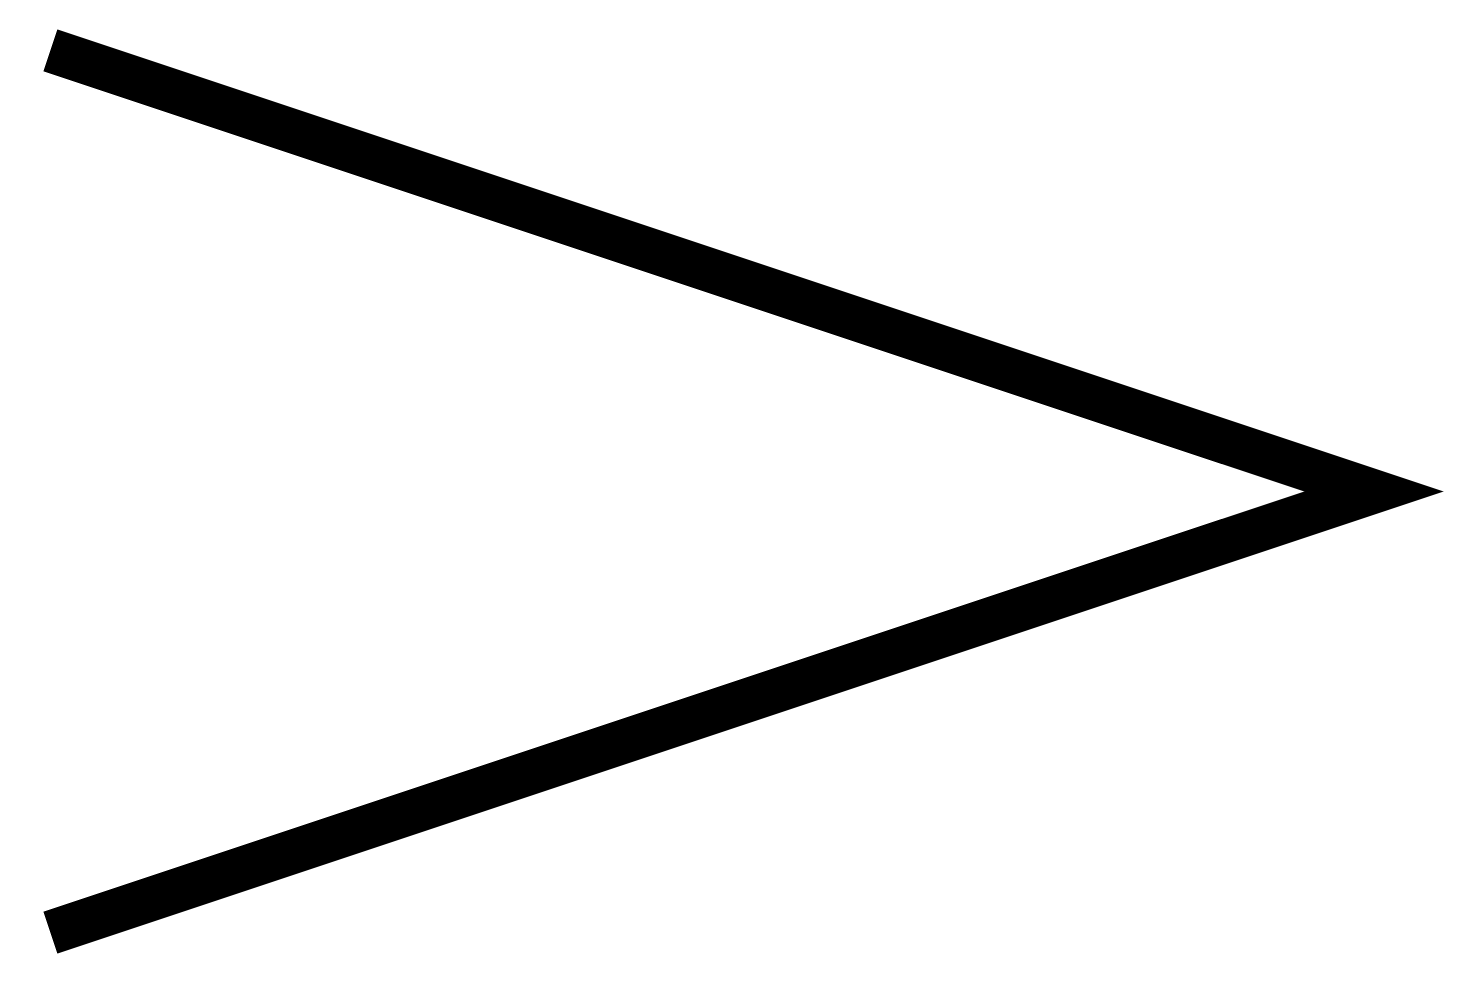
# Model space of a CAD drawing. Extents: x -3.05 to 0.16, y -1.05 to 1.05.
import ezdxf

# ---------------------------------------------------------------- set-up
doc = ezdxf.new("R2010")
doc.units = 0
doc.header["$MEASUREMENT"] = 0
doc.layers.get('0').update_dxf_attribs({"linetype": 'CONTINUOUS'})

msp = doc.modelspace()

# ---------------------------------------------------------------- linework, layer by layer
at = {"const_width": 0.1}
msp.add_lwpolyline([(-3, 1), (0, 0), (-3, -1)], dxfattribs=at)

doc.saveas('drawing.dxf')
